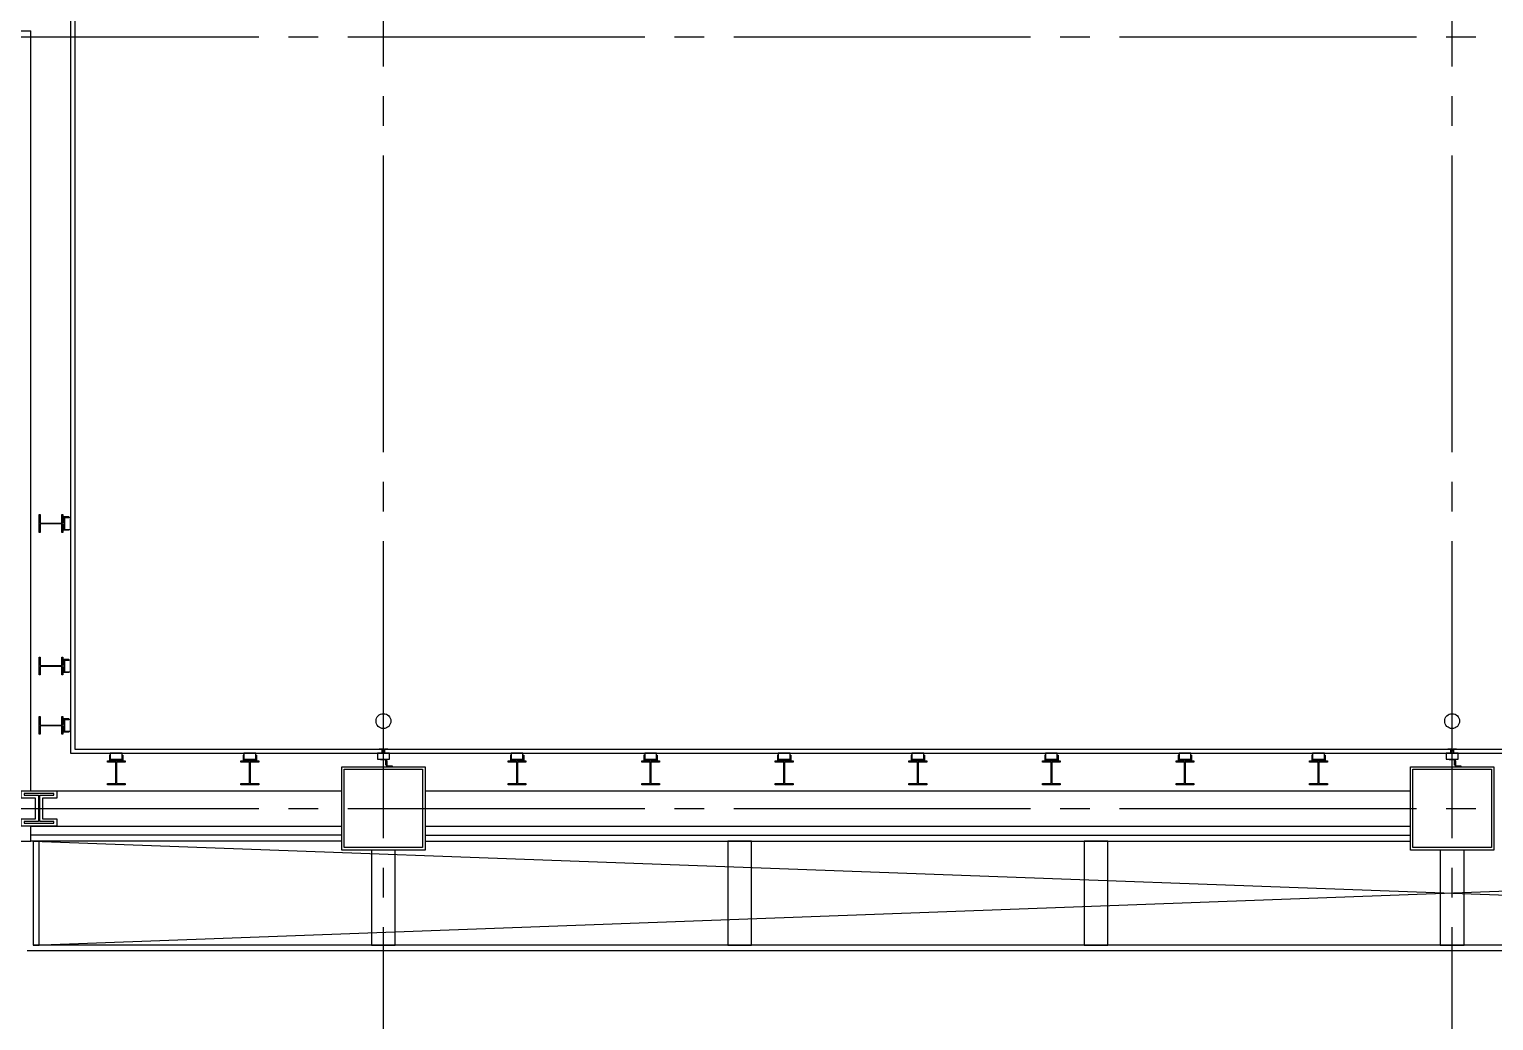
# Model space of a CAD drawing. Header units: millimetres. Extents: x -48783 to 30095, y 6477 to 24477.
# Drawn here: x 8702 to 9935, y 18571 to 19406 of the extents above; entities that cross this region are included whole.
import ezdxf

# ---------------------------------------------------------------- set-up
doc = ezdxf.new("R2010")
doc.units = ezdxf.units.MM
doc.header["$LTSCALE"] = 100
doc.linetypes.add('X-N-FAB-L20$0$COL-CEN-LIN', pattern=[3.25, 2.5, -0.25, 0.25, -0.25])
for name, color, linetype in [('0-XREF', 7, 'Continuous'), ('X-N-FAB-L20$0$08', 8, 'Continuous'), ('X-N-FAB-L20$0$200K新增範圍', 8, 'Continuous'), ('X-N-FAB-L20$0$BLOCK', 8, 'Continuous'), ('X-N-FAB-L20$0$CCL', 8, 'X-N-FAB-L20$0$COL-CEN-LIN'), ('X-N-FAB-L20$0$COL-S', 8, 'Continuous')]:
    doc.layers.add(name, color=color, linetype=linetype)

# ---------------------------------------------------------------- blocks, each defined once
blk = doc.blocks.new('X-N-FAB-L20$0$A$Cc7bb84f0')
at = {"layer": 'X-N-FAB-L20$0$COL-S'}
for points in [[(0, 70), (70, 70), (70, 0), (0, 0)], [(2, 68), (68, 68), (68, 2), (2, 2)]]:
    blk.add_lwpolyline(points, close=True, dxfattribs=at)
blk = doc.blocks.new('X-N-FAB-L20$0$A$C20c95bda')
at = {"layer": 'X-N-FAB-L20$0$CCL'}
for p, q in [((10020, 0), (10020, 9160)), ((10920, 0), (10920, 9160)), ((10920, 0), (10920, 9160)), ((240, 8800), (28330, 8800)), ((240, 8150), (28330, 8150))]:
    blk.add_line(p, q, dxfattribs=at)
at = {"layer": 'X-N-FAB-L20$0$200K新增範圍'}
for p in [(9985, 8115), (10885, 8115)]:
    blk.add_blockref('X-N-FAB-L20$0$A$Cc7bb84f0', p, dxfattribs=at)
blk = doc.blocks.new('X-N-FAB-L20$0$A$C1d07c4d4')
for centre in [(9717.4, 8198.6), (10617.4, 8198.6)]:
    blk.add_circle(centre, 6.25)
at = {"layer": 'X-N-FAB-L20$0$08'}
for p, q in [((9453.9, 8821.5), (9453.9, 8171.5)), ((9457.4, 8825), (9457.4, 8175)), ((9114.4, 8780), (9420.4, 8780)), ((9420.4, 8140), (9420.4, 8780)), ((9453.9, 8171.5), (11810.9, 8171.5)), ((9457.4, 8175), (11810.9, 8175)), ((9420.4, 8140), (9682.4, 8140)), ((9752.4, 8140), (10582.4, 8140)), ((9420.4, 8097.5), (9420.4, 8110)), ((9420.4, 8110), (9682.4, 8110)), ((9682.4, 8102.5), (9420.4, 8102.5)), ((9752.4, 8110), (10582.4, 8110)), ((9752.4, 8102.5), (10582.4, 8102.5)), ((9392.4, 8097.5), (9420.4, 8097.5)), ((9682.4, 8097.5), (9420.4, 8097.5)), ((9422.4, 8097.5), (11802.4, 8010)), ((9422.4, 8010), (11802.4, 8097.5)), ((9422.4, 8097.5), (9422.4, 8010)), ((9752.4, 8097.5), (10582.4, 8097.5)), ((11807.4, 8005), (9417.4, 8005)), ((11802.4, 8010), (9422.4, 8010))]:
    blk.add_line(p, q, dxfattribs=at)
for points in [[(9447.4, 8372.5), (9447.4, 8357.5), (9446.5, 8357.5), (9446.5, 8364.7), (9428.3, 8364.7), (9428.3, 8357.5), (9427.4, 8357.5), (9427.4, 8372.5), (9428.3, 8372.5), (9428.3, 8365.3), (9446.5, 8365.3), (9446.5, 8372.5)], [(9452.4, 8370.6), (9447.4, 8370.6), (9447.4, 8365.6), (9448, 8365.6), (9448, 8370), (9452.4, 8370)], [(9452.4, 8359.4), (9447.4, 8359.4), (9447.4, 8364.4), (9448, 8364.4), (9448, 8360), (9452.4, 8360)], [(9448.9, 8370), (9448.9, 8360), (9453.9, 8360), (9453.9, 8370)], [(9447.4, 8252.5), (9447.4, 8237.5), (9446.5, 8237.5), (9446.5, 8244.7), (9428.3, 8244.7), (9428.3, 8237.5), (9427.4, 8237.5), (9427.4, 8252.5), (9428.3, 8252.5), (9428.3, 8245.3), (9446.5, 8245.3), (9446.5, 8252.5)], [(9452.4, 8250.6), (9447.4, 8250.6), (9447.4, 8245.6), (9448, 8245.6), (9448, 8250), (9452.4, 8250)], [(9452.4, 8239.4), (9447.4, 8239.4), (9447.4, 8244.4), (9448, 8244.4), (9448, 8240), (9452.4, 8240)], [(9448.9, 8250), (9448.9, 8240), (9453.9, 8240), (9453.9, 8250)], [(9447.4, 8202.5), (9447.4, 8187.5), (9446.5, 8187.5), (9446.5, 8194.7), (9428.3, 8194.7), (9428.3, 8187.5), (9427.4, 8187.5), (9427.4, 8202.5), (9428.3, 8202.5), (9428.3, 8195.3), (9446.5, 8195.3), (9446.5, 8202.5)], [(9452.4, 8200.6), (9447.4, 8200.6), (9447.4, 8195.6), (9448, 8195.6), (9448, 8200), (9452.4, 8200)], [(9452.4, 8189.4), (9447.4, 8189.4), (9447.4, 8194.4), (9448, 8194.4), (9448, 8190), (9452.4, 8190)], [(9448.9, 8200), (9448.9, 8190), (9453.9, 8190), (9453.9, 8200)], [(9484.9, 8165), (9499.9, 8165), (9499.9, 8164.1), (9492.7, 8164.1), (9492.7, 8145.9), (9499.9, 8145.9), (9499.9, 8145), (9484.9, 8145), (9484.9, 8145.9), (9492.1, 8145.9), (9492.1, 8164.1), (9484.9, 8164.1)], [(9486.8, 8170), (9486.8, 8165), (9491.8, 8165), (9491.8, 8165.6), (9487.4, 8165.6), (9487.4, 8170)], [(9487.4, 8166.5), (9497.4, 8166.5), (9497.4, 8171.5), (9487.4, 8171.5)], [(9498, 8170), (9498, 8165), (9493, 8165), (9493, 8165.6), (9497.4, 8165.6), (9497.4, 8170)], [(9597.4, 8165), (9612.4, 8165), (9612.4, 8164.1), (9605.2, 8164.1), (9605.2, 8145.9), (9612.4, 8145.9), (9612.4, 8145), (9597.4, 8145), (9597.4, 8145.9), (9604.6, 8145.9), (9604.6, 8164.1), (9597.4, 8164.1)], [(9599.3, 8170), (9599.3, 8165), (9604.3, 8165), (9604.3, 8165.6), (9599.9, 8165.6), (9599.9, 8170)], [(9599.9, 8166.5), (9609.9, 8166.5), (9609.9, 8171.5), (9599.9, 8171.5)], [(9610.5, 8170), (9610.5, 8165), (9605.5, 8165), (9605.5, 8165.6), (9609.9, 8165.6), (9609.9, 8170)], [(9712.4, 8166.5), (9722.4, 8166.5), (9722.4, 8171.5), (9712.4, 8171.5)], [(9714.9, 8166.5), (9719.9, 8166.5), (9719.9, 8161.5), (9719.3, 8161.5), (9719.3, 8165.9), (9714.9, 8165.9)], [(9716.4, 8175), (9718.4, 8175), (9718.4, 8171.5), (9716.4, 8171.5)], [(9719.9, 8165), (9719.9, 8160), (9724.9, 8160), (9724.9, 8160.6), (9720.5, 8160.6), (9720.5, 8165)], [(9822.4, 8165), (9837.4, 8165), (9837.4, 8164.1), (9830.2, 8164.1), (9830.2, 8145.9), (9837.4, 8145.9), (9837.4, 8145), (9822.4, 8145), (9822.4, 8145.9), (9829.6, 8145.9), (9829.6, 8164.1), (9822.4, 8164.1)], [(9824.3, 8170), (9824.3, 8165), (9829.3, 8165), (9829.3, 8165.6), (9824.9, 8165.6), (9824.9, 8170)], [(9824.9, 8166.5), (9834.9, 8166.5), (9834.9, 8171.5), (9824.9, 8171.5)], [(9835.5, 8170), (9835.5, 8165), (9830.5, 8165), (9830.5, 8165.6), (9834.9, 8165.6), (9834.9, 8170)], [(9934.9, 8165), (9949.9, 8165), (9949.9, 8164.1), (9942.7, 8164.1), (9942.7, 8145.9), (9949.9, 8145.9), (9949.9, 8145), (9934.9, 8145), (9934.9, 8145.9), (9942.1, 8145.9), (9942.1, 8164.1), (9934.9, 8164.1)], [(9936.8, 8170), (9936.8, 8165), (9941.8, 8165), (9941.8, 8165.6), (9937.4, 8165.6), (9937.4, 8170)], [(9937.4, 8166.5), (9947.4, 8166.5), (9947.4, 8171.5), (9937.4, 8171.5)], [(9948, 8170), (9948, 8165), (9943, 8165), (9943, 8165.6), (9947.4, 8165.6), (9947.4, 8170)], [(10047.4, 8165), (10062.4, 8165), (10062.4, 8164.1), (10055.2, 8164.1), (10055.2, 8145.9), (10062.4, 8145.9), (10062.4, 8145), (10047.4, 8145), (10047.4, 8145.9), (10054.6, 8145.9), (10054.6, 8164.1), (10047.4, 8164.1)], [(10049.3, 8170), (10049.3, 8165), (10054.3, 8165), (10054.3, 8165.6), (10049.9, 8165.6), (10049.9, 8170)], [(10049.9, 8166.5), (10059.9, 8166.5), (10059.9, 8171.5), (10049.9, 8171.5)], [(10060.5, 8170), (10060.5, 8165), (10055.5, 8165), (10055.5, 8165.6), (10059.9, 8165.6), (10059.9, 8170)], [(10159.9, 8165), (10174.9, 8165), (10174.9, 8164.1), (10167.7, 8164.1), (10167.7, 8145.9), (10174.9, 8145.9), (10174.9, 8145), (10159.9, 8145), (10159.9, 8145.9), (10167.1, 8145.9), (10167.1, 8164.1), (10159.9, 8164.1)], [(10161.8, 8170), (10161.8, 8165), (10166.8, 8165), (10166.8, 8165.6), (10162.4, 8165.6), (10162.4, 8170)], [(10162.4, 8166.5), (10172.4, 8166.5), (10172.4, 8171.5), (10162.4, 8171.5)], [(10173, 8170), (10173, 8165), (10168, 8165), (10168, 8165.6), (10172.4, 8165.6), (10172.4, 8170)], [(10272.4, 8165), (10287.4, 8165), (10287.4, 8164.1), (10280.2, 8164.1), (10280.2, 8145.9), (10287.4, 8145.9), (10287.4, 8145), (10272.4, 8145), (10272.4, 8145.9), (10279.6, 8145.9), (10279.6, 8164.1), (10272.4, 8164.1)], [(10274.3, 8170), (10274.3, 8165), (10279.3, 8165), (10279.3, 8165.6), (10274.9, 8165.6), (10274.9, 8170)], [(10274.9, 8166.5), (10284.9, 8166.5), (10284.9, 8171.5), (10274.9, 8171.5)], [(10285.5, 8170), (10285.5, 8165), (10280.5, 8165), (10280.5, 8165.6), (10284.9, 8165.6), (10284.9, 8170)], [(10384.9, 8165), (10399.9, 8165), (10399.9, 8164.1), (10392.7, 8164.1), (10392.7, 8145.9), (10399.9, 8145.9), (10399.9, 8145), (10384.9, 8145), (10384.9, 8145.9), (10392.1, 8145.9), (10392.1, 8164.1), (10384.9, 8164.1)], [(10386.8, 8170), (10386.8, 8165), (10391.8, 8165), (10391.8, 8165.6), (10387.4, 8165.6), (10387.4, 8170)], [(10387.4, 8166.5), (10397.4, 8166.5), (10397.4, 8171.5), (10387.4, 8171.5)], [(10398, 8170), (10398, 8165), (10393, 8165), (10393, 8165.6), (10397.4, 8165.6), (10397.4, 8170)], [(10497.4, 8165), (10512.4, 8165), (10512.4, 8164.1), (10505.2, 8164.1), (10505.2, 8145.9), (10512.4, 8145.9), (10512.4, 8145), (10497.4, 8145), (10497.4, 8145.9), (10504.6, 8145.9), (10504.6, 8164.1), (10497.4, 8164.1)], [(10499.3, 8170), (10499.3, 8165), (10504.3, 8165), (10504.3, 8165.6), (10499.9, 8165.6), (10499.9, 8170)], [(10499.9, 8166.5), (10509.9, 8166.5), (10509.9, 8171.5), (10499.9, 8171.5)], [(10510.5, 8170), (10510.5, 8165), (10505.5, 8165), (10505.5, 8165.6), (10509.9, 8165.6), (10509.9, 8170)], [(10612.4, 8166.5), (10622.4, 8166.5), (10622.4, 8171.5), (10612.4, 8171.5)], [(10614.9, 8166.5), (10619.9, 8166.5), (10619.9, 8161.5), (10619.3, 8161.5), (10619.3, 8165.9), (10614.9, 8165.9)], [(10616.4, 8175), (10618.4, 8175), (10618.4, 8171.5), (10616.4, 8171.5)], [(10619.9, 8165), (10619.9, 8160), (10624.9, 8160), (10624.9, 8160.6), (10620.5, 8160.6), (10620.5, 8165)], [(9682.4, 8090), (9682.4, 8160), (9752.4, 8160), (9752.4, 8090)], [(9684.4, 8092), (9684.4, 8158), (9750.4, 8158), (9750.4, 8092)], [(10582.4, 8090), (10582.4, 8160), (10652.4, 8160), (10652.4, 8090)], [(10584.4, 8092), (10584.4, 8158), (10650.4, 8158), (10650.4, 8092)], [(9412.4, 8140), (9442.4, 8140), (9442.4, 8133.6), (9430.4, 8133.6), (9430.4, 8116.4), (9442.4, 8116.4), (9442.4, 8110), (9412.4, 8110), (9412.4, 8116.4), (9424.5, 8116.4), (9424.5, 8133.6), (9412.4, 8133.6)], [(9414.9, 8112.5), (9439.9, 8112.5), (9439.9, 8113.9), (9427.9, 8113.9), (9427.9, 8136.1), (9439.9, 8136.1), (9439.9, 8137.5), (9414.9, 8137.5), (9414.9, 8136.1), (9427, 8136.1), (9427, 8113.9), (9414.9, 8113.9)], [(10007.4, 8010), (10027.4, 8010), (10027.4, 8097.5), (10007.4, 8097.5)], [(10307.4, 8010), (10327.4, 8010), (10327.4, 8097.5), (10307.4, 8097.5)], [(9707.4, 8010), (9727.4, 8010), (9727.4, 8090), (9707.4, 8090)], [(10607.4, 8010), (10627.4, 8010), (10627.4, 8090), (10607.4, 8090)]]:
    blk.add_lwpolyline(points, close=True, dxfattribs=at)
for points in [[(9713.7, 8175.2), (9716.7, 8175.2), (9716.7, 8173.6), (9718.2, 8173.6), (9718.2, 8175.2), (9721.2, 8175.2)], [(10613.7, 8175.2), (10616.7, 8175.2), (10616.7, 8173.6), (10618.2, 8173.6), (10618.2, 8175.2), (10621.2, 8175.2)], [(9422.4, 8010), (9427.4, 8010), (9427.4, 8097.5), (9422.4, 8097.5)]]:
    blk.add_lwpolyline(points, dxfattribs=at)
blk = doc.blocks.new('X-N-FAB-L20')
blk.add_blockref('X-N-FAB-L20$0$A$C1d07c4d4', (-717.4, 10625))
at = {"layer": 'X-N-FAB-L20$0$BLOCK'}
blk.add_blockref('X-N-FAB-L20$0$A$C20c95bda', (-1020, 10600), dxfattribs=at)

msp = doc.modelspace()

# ---------------------------------------------------------------- block references
at = {"layer": '0-XREF'}
msp.add_blockref('X-N-FAB-L20', (0, 0), dxfattribs=at)

doc.saveas('drawing.dxf')
